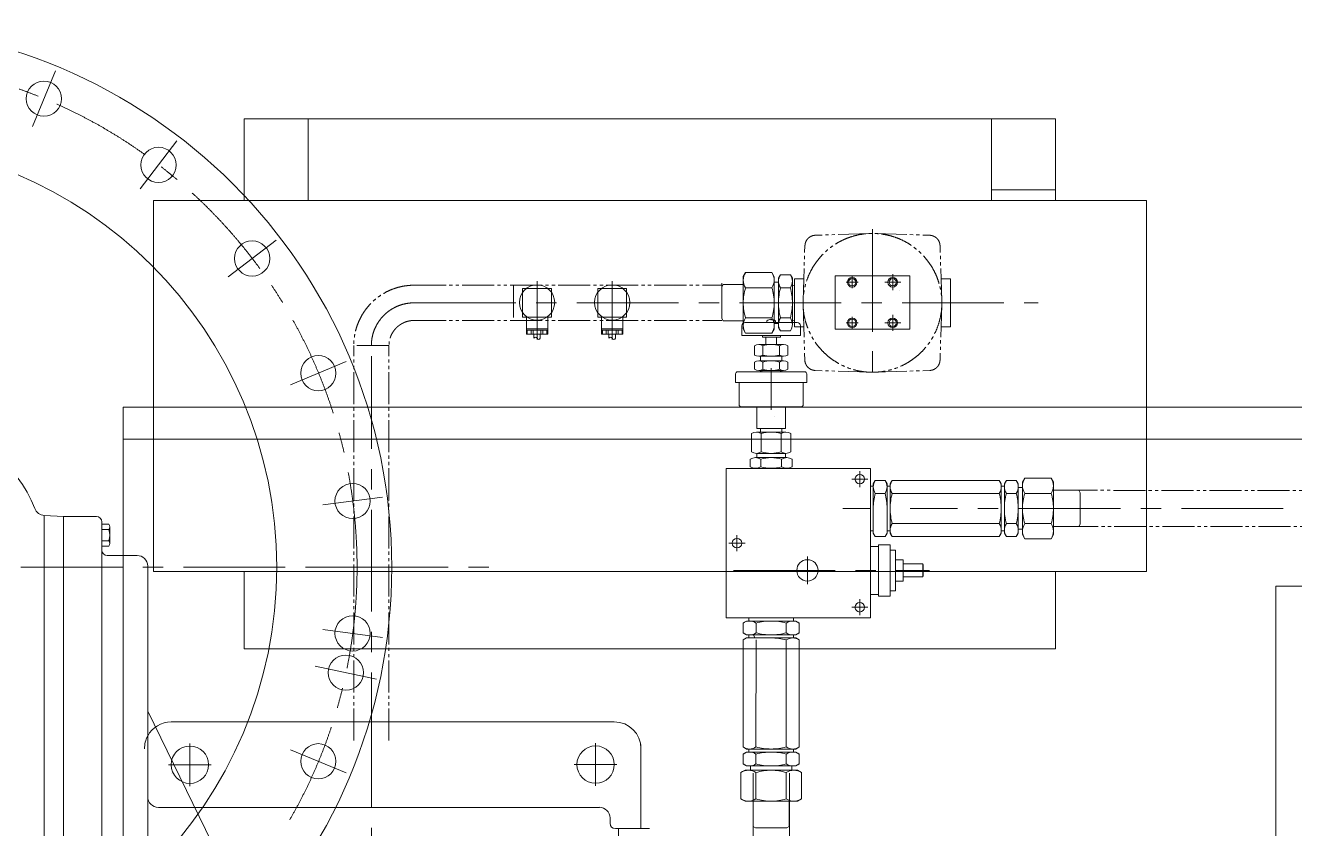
# Model space of a CAD drawing. Header units: millimetres. Extents: x 2 to 671028, y -1 to 511258.
# Drawn here: x 532311 to 562504, y 192000 to 211111 of the extents above; entities that cross this region are included whole.
import ezdxf

# ---------------------------------------------------------------- set-up
doc = ezdxf.new("R2010")
doc.units = ezdxf.units.MM
doc.header["$LTSCALE"] = 25.4
doc.linetypes.add('CENTER', pattern=[50.8, 31.75, -6.35, 6.35, -6.35])
doc.linetypes.add('EB_DASHDOTDOT', pattern=[45, 30, -3, 3, -3, 3, -3])
for name, color, linetype, lineweight in [('CAXA1', 5, 'CENTER', 5), ('CAXA尺寸线层', 3, 'Continuous', 5), ('CAXA细实线层', 7, 'Continuous', 5), ('细实线层', 7, 'Continuous', 5)]:
    doc.layers.add(name, color=color, linetype=linetype, lineweight=lineweight)

msp = doc.modelspace()

# ---------------------------------------------------------------- linework, layer by layer
at = {"color": 7, "lineweight": 5}
for p, q in [((537514.32, 208888.04), (556818.32, 208888.04)), ((537514.32, 208888.04), (537514.32, 206947.56)), ((537514.32, 208888.04), (537514.32, 206947.56)), ((539038.32, 208888.04), (539038.32, 206947.56)), ((555294.32, 208888.04), (555294.32, 206947.56)), ((556818.32, 208888.04), (556818.32, 206947.56)), ((555294.32, 207201.56), (556818.32, 207201.56)), ((535355.32, 206947.56), (535355.32, 198118.52)), ((535355.32, 206947.56), (558977.32, 206947.56)), ((558977.32, 206947.56), (558977.32, 198118.52)), ((534636.06, 202031.16), (534636.06, 169516.93)), ((534636.06, 202031.16), (602200.06, 202031.16)), ((534636.06, 201268.04), (602200.06, 201268.04)), ((535355.32, 198118.52), (558977.32, 198118.52)), ((537514.32, 198118.52), (537514.32, 196279.56)), ((556818.32, 198118.52), (556818.32, 196279.56)), ((562058.51, 197764.65), (562058.51, 171497.44)), ((562058.51, 197764.65), (612499.76, 197764.65)), ((537514.32, 196279.56), (556818.32, 196279.56))]:
    msp.add_line(p, q, dxfattribs=at)
at = {"color": 7, "linetype": 'Continuous', "lineweight": 5}
for p, q in [((549389.8, 205132.62), (549389.24, 204509.04)), ((549389.8, 205132.62), (549389.63, 204941.9)), ((549389.8, 205132.62), (549445.49, 205228.87)), ((549389.8, 205132.62), (549445.49, 205228.87)), ((549445.49, 205228.87), (550070.89, 205228.31)), ((549445.49, 205228.87), (550070.89, 205228.31)), ((550126.4, 205131.96), (550070.89, 205228.31)), ((550126.4, 205131.96), (550070.89, 205228.31)), ((550126.4, 205131.96), (550126.29, 205004.74)), ((550126.4, 205131.96), (550126.29, 205004.74)), ((550227.97, 205093.55), (550227.89, 205004.65)), ((550227.97, 205093.55), (550227.89, 205004.65)), ((550227.97, 205093.55), (550276.43, 205177.33)), ((550227.97, 205093.55), (550276.43, 205177.33)), ((550276.43, 205177.33), (550509.85, 205177.12)), ((550276.43, 205177.33), (550509.85, 205177.12)), ((550558.16, 205093.25), (550509.85, 205177.12)), ((550558.16, 205093.25), (550509.85, 205177.12)), ((550558.16, 205093.25), (550557.64, 204509.05)), ((550558.16, 205093.25), (550558.02, 204928.15)), ((550607.13, 205078.56), (550607.13, 203935.56)), ((550827.92, 205078.56), (550607.13, 205078.56)), ((550607.13, 205078.56), (550607.13, 203935.56)), ((550827.92, 205078.56), (550607.13, 205078.56)), ((551572.33, 203881.74), (551572.33, 205151.74)), ((551572.33, 205151.74), (553350.33, 205151.74)), ((553350.33, 205151.74), (553350.33, 203881.74)), ((554094.74, 205078.56), (554315.53, 205078.56)), ((554315.53, 203935.56), (554315.53, 205078.56)), ((554315.53, 205042.23), (554315.53, 203975.43)), ((544140.63, 204852.09), (544826.43, 204852.09)), ((544140.63, 204166.29), (544140.63, 204852.09)), ((544826.43, 204166.29), (544826.43, 204852.09)), ((545927.68, 204852.09), (546613.48, 204852.09)), ((545927.68, 204166.29), (545927.68, 204852.09)), ((546613.48, 204166.29), (546613.48, 204852.09)), ((548880.05, 204883.18), (548914.34, 204942.44)), ((548914.27, 204942.33), (549389.63, 204941.9)), ((549444.52, 204867.73), (550069.92, 204868.29)), ((549444.52, 204867.73), (550069.92, 204868.29)), ((550125.28, 203886.93), (550126.29, 205004.74)), ((550126.29, 205004.74), (550227.89, 205004.65)), ((550126.29, 205004.74), (550227.89, 205004.65)), ((550227.88, 205000.03), (550227.44, 204509.81)), ((550227.88, 205000.03), (550227.44, 204509.81)), ((550275.51, 204868.48), (550508.92, 204868.69)), ((550275.51, 204868.48), (550508.92, 204868.69)), ((550607.13, 204917.19), (550558.02, 204928.15)), ((550607.13, 204917.19), (550558.02, 204928.15)), ((549389.24, 204510.1), (549388.68, 203887.59)), ((549389.24, 204510.1), (549388.68, 203887.59)), ((550125.28, 203886.93), (550125.84, 204509.44)), ((550226.92, 203925.15), (550227.44, 204509.35)), ((550226.92, 203925.15), (550227.44, 204509.35)), ((550557.64, 204509.05), (550557.18, 203995.34)), ((550557.64, 204509.05), (550557.18, 203995.34)), ((544140.63, 204166.29), (544826.43, 204166.29)), ((544229.53, 203761.1), (544229.53, 204166.29)), ((544737.53, 203761.1), (544737.53, 204166.29)), ((545927.68, 204166.29), (546613.48, 204166.29)), ((546016.58, 203761.1), (546016.58, 204166.29)), ((546524.58, 203761.1), (546524.58, 204166.29)), ((548879.38, 204138.17), (548913.63, 204078.73)), ((549444.52, 204150.64), (550069.92, 204150.08)), ((549444.52, 204150.64), (550069.92, 204150.08)), ((550042.14, 204117.98), (550042.14, 204108.07)), ((550042.14, 204108.07), (550062.46, 204108.07)), ((550062.46, 204117.98), (550062.46, 204108.07)), ((550275.51, 204149.9), (550508.92, 204149.69)), ((550275.51, 204149.9), (550508.92, 204149.69)), ((544737.53, 203888.1), (544229.53, 203888.1)), ((544737.53, 203862.7), (544229.53, 203862.7)), ((544250.21, 203761.1), (544250.21, 203862.7)), ((544342.89, 203761.1), (544342.89, 203862.7)), ((544390.85, 203761.1), (544390.85, 203862.7)), ((544576.2, 203761.1), (544576.2, 203862.7)), ((544624.16, 203761.1), (544624.16, 203862.7)), ((544716.84, 203761.1), (544716.84, 203862.7)), ((546524.58, 203888.1), (546016.58, 203888.1)), ((546524.58, 203862.7), (546016.58, 203862.7)), ((546037.27, 203761.1), (546037.27, 203862.7)), ((546129.94, 203761.1), (546129.94, 203862.7)), ((546177.91, 203761.1), (546177.91, 203862.7)), ((546363.26, 203761.1), (546363.26, 203862.7)), ((546411.22, 203761.1), (546411.22, 203862.7)), ((546503.89, 203761.1), (546503.89, 203862.7)), ((548913.63, 204078.73), (549388.85, 204078.3)), ((549353.8, 203734.44), (549353.8, 203963.04)), ((549388.68, 203887.59), (549444.2, 203791.23)), ((549388.68, 203887.59), (549444.2, 203791.23)), ((549430, 204039.24), (550674.6, 204039.24)), ((549950.7, 204039.24), (549950.7, 204082.32)), ((550125.28, 203886.93), (550069.59, 203790.67)), ((550125.28, 203886.93), (550069.59, 203790.67)), ((550125.4, 204014.14), (550227, 204014.05)), ((550125.4, 204014.14), (550227, 204014.05)), ((550153.9, 204082.83), (550153.9, 204039.24)), ((550226.92, 203925.15), (550275.23, 203841.29)), ((550226.92, 203925.15), (550275.23, 203841.29)), ((550275.23, 203841.29), (550508.65, 203841.08)), ((550275.23, 203841.29), (550508.65, 203841.08)), ((550607.13, 204100.99), (550557.26, 204089.95)), ((550607.13, 204100.99), (550557.26, 204089.95)), ((550827.92, 203935.56), (550607.13, 203935.56)), ((550827.92, 203935.56), (550607.13, 203935.56)), ((550750.8, 203734.44), (550750.8, 203963.04)), ((551572.33, 203881.74), (553350.33, 203881.74)), ((554094.74, 203935.56), (554315.53, 203935.56)), ((544737.53, 203761.1), (544229.53, 203761.1)), ((544407.33, 203665.41), (544407.33, 203761.1)), ((544559.73, 203665.41), (544559.73, 203761.1)), ((546524.58, 203761.1), (546016.58, 203761.1)), ((546194.38, 203665.41), (546194.38, 203761.1)), ((546346.78, 203665.41), (546346.78, 203761.1)), ((549353.8, 203734.44), (550052.3, 203734.44)), ((549444.2, 203791.23), (550069.59, 203790.67)), ((549444.2, 203791.23), (550069.59, 203790.67)), ((550349.26, 203518.54), (549755.34, 203518.54)), ((549843.17, 203734.44), (549843.17, 203696.34)), ((550179.3, 203696.34), (549843.17, 203696.34)), ((549925.3, 203696.34), (550274.97, 203696.34)), ((549925.3, 203518.54), (549925.3, 203696.34)), ((550052.3, 203734.44), (550750.8, 203734.44)), ((550179.3, 203518.54), (550179.3, 203696.34)), ((550274.97, 203696.34), (550274.97, 203734.44)), ((549656.35, 203268.34), (549656.35, 203489.34)), ((550349.26, 203239.14), (549755.34, 203239.14)), ((549798.3, 203127.84), (549798.3, 203239.14)), ((549854.32, 203489.34), (549854.32, 203268.34)), ((550250.27, 203489.34), (550250.27, 203268.34)), ((550306.3, 203127.84), (550306.3, 203239.14)), ((550448.24, 203268.34), (550448.24, 203489.34)), ((549656.35, 202928.43), (549656.35, 203098.64)), ((550349.26, 203127.84), (549755.34, 203127.84)), ((549854.32, 203098.64), (549854.32, 202928.43)), ((550250.27, 203098.64), (550250.27, 202928.43)), ((550448.24, 202928.43), (550448.24, 203098.64)), ((549207.75, 202616.84), (549207.75, 202820.04)), ((549207.75, 202616.84), (550896.85, 202616.84)), ((550846.05, 202870.84), (549251.63, 202870.84)), ((549290.3, 202083.44), (549290.3, 202616.84)), ((550349.26, 202899.24), (549755.34, 202899.24)), ((549798.3, 202870.84), (549798.3, 202899.24)), ((550306.3, 202870.84), (550306.3, 202899.24)), ((550814.3, 202083.44), (550814.3, 202616.84)), ((550896.85, 202820.04), (550896.85, 202616.84)), ((549341.1, 202032.64), (550763.5, 202032.64)), ((549709.4, 202032.78), (549709.4, 201522.77)), ((550395.2, 202032.78), (550395.2, 201522.77)), ((549583.03, 200964.76), (549583.03, 201398.72)), ((550404.25, 201435.74), (549700.34, 201435.74)), ((550395.2, 201522.77), (549709.4, 201522.77)), ((549798.3, 201435.74), (549798.3, 201522.77)), ((549817.66, 201398.72), (549817.66, 200964.76)), ((550286.93, 201398.72), (550286.93, 200964.76)), ((550306.3, 201435.74), (550306.3, 201522.77)), ((550521.57, 200964.76), (550521.57, 201398.72)), ((549553.7, 200610.07), (549553.7, 200788.21)), ((550426.25, 200826.14), (549678.35, 200826.14)), ((549700.34, 200927.74), (550052.3, 200927.74)), ((549709.4, 200826.14), (549709.4, 200927.74)), ((549803, 200788.21), (549803, 200610.07)), ((550404.25, 200927.74), (550052.3, 200927.74)), ((550301.6, 200788.21), (550301.6, 200610.07)), ((550395.2, 200826.14), (550395.2, 200927.74)), ((550550.9, 200610.07), (550550.9, 200788.21)), ((548985.49, 200569.5), (552414.53, 200569.5)), ((548985.49, 200569.5), (548985.49, 197013.5)), ((552414.53, 199223.26), (552414.53, 200569.5)), ((552480.33, 200201.25), (552528.73, 200285.07)), ((552480.33, 200201.25), (552480.33, 200036.15)), ((552480.33, 199616.96), (552480.33, 200201.25)), ((552480.33, 199197.86), (552480.33, 200201.25)), ((552528.73, 200285.07), (552762.14, 200285.07)), ((552810.53, 200201.25), (552762.14, 200285.07)), ((552810.53, 200112.35), (552810.53, 200201.25)), ((552810.53, 200201.25), (552810.53, 199617.05)), ((552810.53, 199616.96), (552810.53, 200201.25)), ((552810.53, 199197.86), (552810.53, 200201.25)), ((552883.48, 200201.25), (552931.87, 200285.07)), ((552883.48, 200201.25), (552883.48, 200036.15)), ((552883.48, 199616.96), (552883.48, 200201.25)), ((552883.48, 199225.36), (552883.48, 200201.25)), ((552931.87, 200285.07), (555477.4, 200285.07)), ((555525.79, 200201.25), (555477.4, 200285.07)), ((555525.79, 200201.25), (555525.79, 199617.05)), ((555525.79, 200112.35), (555525.79, 200201.25)), ((555525.79, 199197.86), (555525.79, 200201.25)), ((555599.45, 200201.25), (555647.85, 200285.07)), ((555599.45, 200201.25), (555599.45, 200036.15)), ((555599.45, 199197.86), (555599.45, 200201.25)), ((555881.26, 200285.07), (555647.85, 200285.07)), ((555929.65, 200201.25), (555881.26, 200285.07)), ((555929.65, 200112.35), (555929.65, 200201.25)), ((555929.65, 200201.25), (555929.65, 199617.05)), ((555929.65, 199121.75), (555929.65, 200201.25)), ((556031.25, 200239.57), (556086.85, 200335.87)), ((556031.25, 200112.35), (556031.25, 200239.57)), ((556031.25, 200239.57), (556031.25, 199121.75)), ((556712.25, 200335.87), (556086.85, 200335.87)), ((556767.85, 200239.57), (556712.25, 200335.87)), ((556767.85, 200239.57), (556767.85, 200048.85)), ((556767.85, 199617.05), (556767.85, 200239.57)), ((552414.53, 200150.36), (552481.04, 200150.36)), ((552762.14, 199976.46), (552528.73, 199976.46)), ((552809.82, 200150.36), (552884.19, 200150.36)), ((555477.4, 199976.46), (552931.87, 199976.46)), ((555525.79, 200150.36), (555600.16, 200150.36)), ((555525.79, 199616.96), (555525.79, 200150.36)), ((555881.26, 199976.46), (555647.85, 199976.46)), ((556031.25, 200112.35), (555929.65, 200112.35)), ((556712.25, 199976.46), (556086.85, 199976.46)), ((557368.62, 200048.85), (556767.85, 200048.85)), ((557402.85, 199989.56), (557368.62, 200048.85)), ((557402.85, 199244.54), (557402.85, 199989.56)), ((556767.85, 198994.54), (556767.85, 199617.05)), ((552414.53, 197013.5), (552414.53, 199223.26)), ((552414.53, 199083.56), (552480.33, 199083.56)), ((552480.33, 199032.76), (552480.33, 199197.86)), ((552480.33, 199197.86), (552480.33, 199032.85)), ((552480.33, 199032.76), (552527.62, 198948.85)), ((552810.53, 199032.85), (552762.14, 198948.85)), ((552810.53, 199032.85), (552810.53, 199197.86)), ((552810.53, 199032.85), (552810.53, 199197.86)), ((552810.53, 199083.56), (552884.19, 199083.56)), ((552883.48, 199032.67), (552883.48, 199225.36)), ((552883.48, 199032.67), (552931.87, 198948.85)), ((555477.44, 199258.24), (552931.92, 199257.95)), ((555525.79, 199032.85), (555477.4, 198949.03)), ((555525.79, 199032.85), (555525.79, 199197.86)), ((555525.79, 199083.56), (555599.45, 199083.56)), ((555599.45, 199032.85), (555599.45, 199197.95)), ((555599.45, 199032.85), (555647.85, 198949.03)), ((555881.3, 199258.29), (555647.89, 199258.26)), ((555929.65, 199032.85), (555881.26, 198949.03)), ((555929.65, 199032.85), (555929.65, 199121.75)), ((556031.25, 199121.75), (555929.65, 199121.75)), ((556031.25, 198994.54), (556031.25, 199121.75)), ((556031.25, 198994.54), (556086.85, 198898.23)), ((556712.25, 199257.46), (556086.85, 199257.46)), ((556767.85, 198994.54), (556712.25, 198898.23)), ((557368.62, 199185.25), (556767.85, 199185.25)), ((557402.85, 199244.54), (557368.62, 199185.25)), ((552527.62, 198948.85), (552762.14, 198948.85)), ((552528.73, 198948.85), (552762.14, 198948.85)), ((552884.43, 198753.34), (552605.03, 198753.34)), ((552605.03, 197534.14), (552605.03, 198753.34)), ((552884.43, 197534.14), (552884.43, 198753.34)), ((552931.87, 198948.85), (555477.4, 198948.85)), ((552931.87, 198948.85), (554386.69, 198948.85)), ((555881.26, 198949.03), (555647.85, 198949.03)), ((556712.25, 198898.23), (556086.85, 198898.23)), ((553011.43, 198626.34), (552884.43, 198626.34)), ((553011.43, 197661.14), (553011.43, 198626.34)), ((553189.23, 198397.74), (553011.43, 198397.74)), ((553189.23, 197889.74), (553189.23, 198397.74)), ((553659.13, 198296.14), (553189.23, 198296.14)), ((553659.13, 197991.34), (553659.13, 198296.14)), ((553659.13, 198296.14), (553671.83, 198283.44)), ((553671.83, 198004.04), (553671.83, 198283.44)), ((553189.23, 197889.74), (553011.43, 197889.74)), ((553659.13, 197991.34), (553189.23, 197991.34)), ((553659.13, 197991.34), (553671.83, 198004.04)), ((552884.43, 197534.14), (552605.03, 197534.14)), ((553011.43, 197661.14), (552884.43, 197661.14)), ((548985.49, 197013.5), (550052.29, 197013.5)), ((549468.09, 196939.84), (549384.17, 196892.56)), ((549384.17, 196892.56), (549384.17, 196658.04)), ((549384.17, 196891.45), (549384.17, 196658.04)), ((549468.09, 196939.84), (549633.19, 196939.84)), ((549633.19, 196939.84), (549468.18, 196939.84)), ((549518.89, 197013.5), (549518.89, 196939.84)), ((549633.19, 196939.84), (550636.58, 196939.84)), ((549691.95, 196658.1), (549692, 196891.52)), ((550052.29, 197013.5), (552414.53, 197013.5)), ((550052.29, 196939.84), (550636.58, 196939.84)), ((550411.79, 196658.04), (550411.79, 196891.45)), ((550636.58, 196939.84), (550471.48, 196939.84)), ((550585.69, 197013.5), (550585.69, 196939.13)), ((550636.58, 196939.84), (550720.4, 196891.45)), ((550720.4, 196891.45), (550720.4, 196658.04)), ((549468.18, 196609.64), (549384.17, 196658.04)), ((549468.18, 196609.64), (549633.19, 196609.64)), ((549468.18, 196609.64), (549633.19, 196609.64)), ((549518.89, 196609.64), (549518.89, 196535.98)), ((549633.19, 196609.64), (549660.68, 196536.7)), ((550636.58, 196609.64), (549633.19, 196609.64)), ((550052.29, 196609.64), (550636.58, 196609.64)), ((550052.29, 196609.64), (550636.58, 196609.64)), ((550547.68, 196609.64), (550636.58, 196609.64)), ((550585.69, 196610.36), (550585.69, 196535.98)), ((550636.58, 196609.64), (550720.4, 196658.04)), ((549467.99, 196536.7), (549384.17, 196488.3)), ((549384.17, 196488.3), (549384.17, 193942.78)), ((549384.17, 196488.3), (549384.17, 195033.49)), ((549467.99, 196536.7), (549660.68, 196536.7)), ((549660.68, 196536.7), (550636.58, 196536.7)), ((549691.44, 193942.84), (549691.92, 196488.37)), ((550052.29, 196536.7), (550636.58, 196536.7)), ((550411.79, 193942.78), (550411.79, 196488.3)), ((550636.58, 196536.7), (550471.48, 196536.7)), ((550636.58, 196536.7), (550720.4, 196488.3)), ((550720.4, 196488.3), (550720.4, 193942.78)), ((549468.18, 193894.38), (549384.36, 193942.78)), ((549468.18, 193894.38), (550052.38, 193894.38)), ((549518.89, 193894.38), (549518.89, 193820.72)), ((550052.29, 193894.38), (550636.58, 193894.38)), ((550052.29, 193894.38), (550585.69, 193894.38)), ((550636.58, 193894.38), (550052.38, 193894.38)), ((550547.68, 193894.38), (550636.58, 193894.38)), ((550585.69, 193894.38), (550585.69, 193820.01)), ((550636.58, 193894.38), (550720.4, 193942.78)), ((549468.18, 193820.72), (549384.36, 193772.33)), ((549384.36, 193538.92), (549384.36, 193772.33)), ((549468.18, 193820.72), (550052.38, 193820.72)), ((549691.37, 193538.98), (549691.41, 193772.4)), ((550052.38, 193820.72), (550636.58, 193820.72)), ((550411.79, 193538.92), (550411.79, 193772.33)), ((550636.58, 193820.72), (550471.48, 193820.72)), ((550636.58, 193820.72), (550720.4, 193772.33)), ((550720.4, 193538.92), (550720.4, 193772.33)), ((549429.86, 193388.92), (549333.56, 193333.32)), ((549333.56, 192707.92), (549333.56, 193333.32)), ((549468.18, 193490.52), (549384.36, 193538.92)), ((549429.86, 193388.92), (549557.08, 193388.92)), ((549468.18, 193490.52), (550052.29, 193490.52)), ((549557.08, 193388.92), (549557.08, 193490.52)), ((550674.89, 193388.92), (549557.08, 193388.92)), ((549620.58, 193321.56), (549620.52, 186183.65)), ((549691.21, 192707.99), (549691.33, 193333.39)), ((550052.29, 193490.52), (550636.58, 193490.52)), ((550636.58, 193490.52), (550052.38, 193490.52)), ((550411.79, 192707.92), (550411.79, 193333.32)), ((550488.49, 193321.55), (550485.98, 186173.85)), ((550547.68, 193388.92), (550547.68, 193490.52)), ((550547.68, 193490.52), (550636.58, 193490.52)), ((550547.68, 193388.92), (550674.89, 193388.92)), ((550636.58, 193490.52), (550720.4, 193538.92)), ((550674.89, 193388.92), (550771.2, 193333.32)), ((550771.2, 192707.92), (550771.2, 193333.32)), ((549429.86, 192652.32), (549333.56, 192707.92)), ((549429.86, 192652.32), (549620.58, 192652.32)), ((549620.58, 192652.32), (550674.89, 192652.32)), ((549620.58, 192051.56), (549620.58, 192652.32)), ((550674.89, 192652.32), (550484.18, 192652.32)), ((550484.18, 192051.56), (550484.18, 192652.32)), ((550674.89, 192652.32), (550771.2, 192707.92)), ((549679.87, 192017.32), (549620.58, 192051.56)), ((550424.88, 192017.32), (550484.18, 192051.56)), ((549679.87, 192017.32), (550424.88, 192017.32))]:
    msp.add_line(p, q, dxfattribs=at)
at = {"color": 7, "lineweight": 5}
for centre, radius in [((528136.46, 198220.04), 12890.5), ((532750.77, 209365.99), 419.1), ((528133.21, 198220.04), 10156.75), ((535478.21, 207791.09), 419.1), ((537705.11, 205563.93), 419.1), ((539279.69, 202836.31), 419.1), ((540094.66, 199794.09), 419.1), ((540094.47, 196644.6), 419.1), ((539934.23, 195711.68), 419.1), ((536223.65, 193521.04), 444.5), ((539279.15, 193602.48), 419.1)]:
    msp.add_circle(centre, radius, dxfattribs=at)
at = {"color": 7, "linetype": 'Continuous', "lineweight": 5}
for centre, radius in [((551978.73, 204999.34), 114.3), ((551978.73, 204999.34), 86.36), ((552943.93, 204999.34), 114.3), ((552943.93, 204999.34), 86.36), ((544483.53, 204517.6), 418.87), ((546270.58, 204517.6), 418.87), ((551978.73, 204034.14), 114.3), ((551978.73, 204034.14), 86.36), ((552943.93, 204034.14), 114.3), ((552943.93, 204034.14), 86.36), ((552160.53, 200315.5), 114.3), ((549239.49, 198791.5), 114.3), ((550915.93, 198143.74), 254), ((552160.53, 197267.5), 114.3)]:
    msp.add_circle(centre, radius, dxfattribs=at)
for centre, radius, start, end in [((549706.97, 205047.67), 318.21, 145.667187, 214.435682), ((549807.15, 205047.76), 318.21, 325.667187, 34.435682), ((549807.15, 205047.76), 318.21, 325.667187, 34.435682), ((550497.18, 205022.98), 270.2, 145.226252, 214.876618), ((550286.98, 205022.79), 270.2, 325.226252, 34.876618), ((550286.98, 205022.79), 270.2, 325.226252, 34.876618), ((550578.67, 204509.34), 1189.43, 162.463481, 180.051435), ((548936.41, 204507.86), 1189.43, 0.051435, 17.639389), ((548936.41, 204507.86), 1189.43, 0.051435, 17.639389), ((551586.27, 204510.24), 1358.83, 164.714261, 180.051435), ((549198.81, 204508.1), 1358.83, 0.051435, 15.388608), ((549198.81, 204508.1), 1358.83, 0.051435, 15.388608), ((550578.67, 204509.04), 1189.43, 179.948565, 197.536519), ((550578.67, 204509.04), 1189.43, 179.948565, 197.536519), ((548936.41, 204510.51), 1189.43, 342.360611, 359.948565), ((548936.41, 204510.51), 1189.43, 342.360611, 359.948565), ((551586.27, 204508.13), 1358.83, 179.948565, 195.285739), ((551586.27, 204508.13), 1358.83, 179.948565, 195.285739), ((549198.81, 204510.27), 1358.83, 344.611392, 359.948565), ((549198.81, 204510.27), 1358.83, 344.611392, 359.948565), ((549706.97, 203970.7), 318.21, 145.564318, 214.332813), ((549706.97, 203970.7), 318.21, 145.564318, 214.332813), ((550052.3, 203955.74), 162.31, 93.583322, 128.752304), ((550052.3, 203955.74), 162.56, 51.247696, 86.416678), ((549807.15, 203970.61), 318.21, 325.564318, 34.332813), ((549807.15, 203970.61), 318.21, 325.564318, 34.332813), ((550497.18, 203995.39), 270.2, 145.123382, 214.773748), ((550497.18, 203995.39), 270.2, 145.123382, 214.773748), ((550286.98, 203995.58), 270.2, 325.123382, 34.773748), ((550286.98, 203995.58), 270.2, 325.123382, 34.773748), ((549430, 203963.04), 76.2, 90, 180), ((550674.6, 203963.04), 76.2, 0, 90), ((549755.34, 203336.14), 182.4, 57.132768, 122.867232), ((550052.3, 202832.74), 685.8, 73.221345, 106.778655), ((550349.26, 203336.14), 182.4, 57.132768, 122.867232), ((549755.34, 203421.54), 182.4, 237.132768, 302.867232), ((550052.3, 203924.94), 685.8, 253.221345, 286.778655), ((550349.26, 203421.54), 182.4, 237.132768, 302.867232), ((549755.34, 202945.44), 182.4, 57.132768, 122.867232), ((549755.34, 203081.64), 182.4, 237.132768, 302.867232), ((550052.3, 202442.04), 685.8, 73.221345, 106.778655), ((550052.3, 203585.04), 685.8, 253.221345, 286.778655), ((550349.26, 202945.44), 182.4, 57.132768, 122.867232), ((550349.26, 203081.64), 182.4, 237.132768, 302.867232), ((549258.55, 202820.04), 50.8, 90, 180), ((550846.05, 202820.04), 50.8, 0, 90), ((549341.1, 202083.44), 50.8, 180, 270), ((550763.5, 202083.44), 50.8, 270, 360), ((549700.34, 201231.35), 204.38, 54.969964, 125.030036), ((550052.3, 200673.74), 762, 90, 107.933933), ((550052.3, 200673.74), 762, 72.066067, 90), ((550404.25, 201231.35), 204.38, 54.969964, 125.030036), ((549678.35, 200602.36), 223.77, 56.149101, 123.850899), ((549700.34, 201132.12), 204.38, 234.969964, 305.030036), ((550052.3, 199987.94), 838.2, 72.69712, 107.30288), ((550052.3, 201689.74), 762, 252.066067, 270), ((550052.3, 201689.74), 762, 270, 287.933933), ((550404.25, 201132.12), 204.38, 234.969964, 305.030036), ((550426.25, 200602.36), 223.77, 56.149101, 123.850899), ((549678.35, 200795.91), 223.77, 236.149101, 303.850899), ((550052.3, 201410.34), 838.2, 252.69712, 287.30288), ((550426.25, 200795.91), 223.77, 236.149101, 303.850899), ((552750.53, 200130.77), 270.2, 145.174817, 214.825183), ((552540.33, 200130.77), 270.2, 325.174817, 34.825183), ((553153.68, 200130.77), 270.2, 145.174817, 214.825183), ((555255.59, 200130.77), 270.2, 325.174817, 34.825183), ((555869.65, 200130.77), 270.2, 145.174817, 214.825183), ((555659.45, 200130.77), 270.2, 325.174817, 34.825183), ((556349.46, 200156.17), 318.21, 145.615753, 214.384247), ((556449.64, 200156.17), 318.21, 325.615753, 34.384247), ((553839.17, 199617.05), 1358.83, 164.662826, 180), ((551451.7, 199617.05), 1358.83, 0, 15.337174), ((554242.32, 199617.05), 1358.83, 164.662826, 180), ((554166.96, 199617.05), 1358.83, 0, 15.337174), ((556958.29, 199617.05), 1358.83, 164.662826, 180), ((554570.82, 199617.05), 1358.83, 0, 15.337174), ((557220.68, 199617.05), 1189.43, 162.412046, 180), ((555578.42, 199617.05), 1189.43, 0, 17.587954), ((554242.32, 199617.51), 1358.83, 180.006486, 195.343659), ((554166.96, 199617.5), 1358.83, 344.669312, 0.006486), ((556958.29, 199617.82), 1358.83, 180.006486, 195.343659), ((554570.82, 199617.55), 1358.83, 344.669312, 0.006486), ((557220.68, 199616.87), 1189.43, 180, 197.587954), ((555578.42, 199616.87), 1189.43, 342.412046, 0), ((553153.74, 199103.67), 270.2, 145.181302, 214.831669), ((555255.65, 199103.91), 270.2, 325.181302, 34.831669), ((555869.71, 199103.98), 270.2, 145.181302, 214.831669), ((555659.51, 199103.96), 270.2, 325.181302, 34.831669), ((556349.46, 199077.75), 318.21, 145.615753, 214.384247), ((556449.64, 199077.75), 318.21, 325.615753, 34.384247), ((549537.65, 196669.74), 270.2, 55.164063, 124.814429), ((550051.16, 195581.01), 1358.83, 89.989246, 105.32642), ((550052.38, 195581.01), 1358.83, 74.662826, 90), ((550566.09, 196669.64), 270.2, 55.174817, 124.825183), ((549537.69, 196879.94), 270.2, 235.164063, 304.814429), ((550051.61, 197968.48), 1358.83, 254.652072, 269.989246), ((550052.38, 197968.48), 1358.83, 270, 285.337174), ((550566.09, 196879.84), 270.2, 235.174817, 304.825183), ((550052.38, 195177.86), 1358.83, 74.662826, 90), ((550566.09, 196266.49), 270.2, 55.174817, 124.825183), ((549537.18, 194164.68), 270.2, 235.164063, 304.814429), ((550051.1, 195253.22), 1358.83, 254.652072, 269.989246), ((550052.38, 195253.22), 1358.83, 270, 285.337174), ((550566.09, 194164.58), 270.2, 235.174817, 304.825183), ((549537.06, 193550.62), 270.2, 55.164063, 124.814429), ((550050.57, 192461.89), 1358.83, 89.989246, 105.32642), ((550052.38, 192461.89), 1358.83, 74.662826, 90), ((550566.09, 193550.52), 270.2, 55.174817, 124.825183), ((549511.57, 193070.82), 318.21, 55.604999, 124.373494), ((549537.1, 193760.82), 270.2, 235.164063, 304.814429), ((550050.53, 192199.49), 1189.43, 89.989246, 107.5772), ((550051.02, 194849.36), 1358.83, 254.652072, 269.989246), ((550052.38, 194849.36), 1358.83, 270, 285.337174), ((550052.38, 192199.49), 1189.43, 72.412046, 90), ((550566.09, 193760.72), 270.2, 235.174817, 304.825183), ((550591.49, 193070.72), 318.21, 55.615753, 124.384247), ((549511.56, 192970.63), 318.21, 235.604999, 304.373494), ((550050.83, 193841.76), 1189.43, 252.401292, 269.989246), ((550052.38, 193841.76), 1189.43, 270, 287.587954), ((550591.49, 192970.53), 318.21, 235.615753, 304.384247)]:
    msp.add_arc(centre, radius, start, end, dxfattribs=at)
at = {"color": 7, "lineweight": 5}
for centre, start, end in [((535779.15, 193902.04), 90, 151.63992), ((535779.18, 193902.04), 151.63992, 180)]:
    msp.add_arc(centre, 635, start, end, dxfattribs=at)
at = {"layer": 'CAXA1', "linetype": 'CENTER', "lineweight": 5, "ltscale": 3}
for p, q in [((533025.16, 210028.44), (532476.37, 208703.54)), ((535914.71, 208359.95), (535041.71, 207222.23)), ((552461.33, 206260.67), (552461.33, 202644.69)), ((552461.33, 206236.03), (552461.33, 202781.63)), ((538273.96, 206000.43), (537136.25, 205127.43)), ((544483.53, 204015.59), (544483.53, 205026.91)), ((544483.53, 204015.59), (544483.53, 205026.91)), ((544483.53, 204015.59), (544483.53, 205026.91)), ((544483.53, 204011.94), (544483.53, 205023.27)), ((546270.58, 204011.94), (546270.58, 205023.27)), ((551978.73, 204859.64), (551978.73, 205139.04)), ((552943.93, 205189.84), (552943.93, 204808.84)), ((544483.53, 204142.1), (544483.53, 204980.3)), ((548879.38, 204142.1), (548879.38, 204980.3)), ((551839.03, 204999.34), (552118.43, 204999.34)), ((552753.43, 204999.34), (553134.43, 204999.34)), ((552804.23, 204999.34), (553083.63, 204999.34)), ((553096.12, 204795.73), (553098.58, 204795.73)), ((541557.55, 204509.19), (556400.63, 204509.19)), ((544483.53, 204142.1), (544483.53, 203634.1)), ((546270.58, 204142.1), (546270.58, 203634.1)), ((551978.73, 203894.44), (551978.73, 204173.84)), ((552943.93, 204224.64), (552943.93, 203843.64)), ((551839.03, 204034.14), (552118.43, 204034.14)), ((552753.43, 204034.14), (553134.43, 204034.14)), ((552804.23, 204034.14), (553083.63, 204034.14)), ((540541.51, 193295.47), (540541.51, 203239.19)), ((539942.14, 203110.7), (538617.24, 202561.91)), ((550052.3, 201965.61), (550052.3, 202952.57)), ((550141.05, 201804.3), (550141.05, 201801.83)), ((552160.53, 200506), (552160.53, 200125)), ((551970.03, 200315.5), (552351.03, 200315.5)), ((540805.55, 199887.68), (539383.76, 199700.5)), ((551754.13, 199616.96), (552406.67, 199616.96)), ((604810.44, 199617.14), (553362.28, 199617.14)), ((549239.49, 198982), (549239.49, 198601)), ((549048.99, 198791.5), (549429.99, 198791.5)), ((550915.93, 198473.94), (550915.93, 197813.54)), ((512848.77, 198220.04), (543417.64, 198220.04)), ((539449, 198220.06), (540941.65, 198220.06)), ((549158.05, 198143.8), (553818.83, 198143.8)), ((550585.73, 198143.74), (551246.13, 198143.74)), ((551970.03, 197267.5), (552351.03, 197267.5)), ((552160.53, 197458), (552160.53, 197077)), ((540805.37, 196551.01), (539383.58, 196738.19)), ((539204.21, 195866.85), (540664.25, 195556.51)), ((540541.51, 177020.24), (540541.51, 194898.83)), ((536223.65, 194029.04), (536223.65, 193013.04)), ((539941.6, 193328.09), (538616.7, 193876.88)), ((545875.65, 194032.3), (545875.65, 193016.3)), ((536731.65, 193521.04), (535715.65, 193521.04)), ((535791.89, 193311.28), (535792.26, 193311.28)), ((546383.65, 193524.3), (545367.65, 193524.3))]:
    msp.add_line(p, q, dxfattribs=at)
msp.add_circle((528136.46, 198220.04), 12065, dxfattribs=at)
msp.add_arc((541557.55, 203493.19), 1016, 90, 180, dxfattribs=at)
at = {"layer": 'CAXA尺寸线层', "color": 7, "linetype": 'Continuous', "lineweight": 5}
for p, q in [((544737.53, 203761.1), (544610.75, 203761.1)), ((546524.58, 203761.1), (546397.81, 203761.1))]:
    msp.add_line(p, q, dxfattribs=at)
at = {"layer": 'CAXA细实线层', "color": 7, "linetype": 'EB_DASHDOTDOT', "lineweight": 5}
for p, q in [((552408.06, 206158.97), (551099.12, 206116.72)), ((552514.61, 206158.97), (553823.54, 206116.72)), ((550811.19, 204562.11), (550853.45, 205871.05)), ((554111.47, 204562.11), (554069.22, 205871.05)), ((541557.55, 204928.29), (548879.38, 204928.29)), ((543921.26, 204920.09), (543920.52, 204089.47)), ((550811.19, 204455.56), (550853.45, 203146.62)), ((554111.47, 204455.56), (554069.22, 203146.62)), ((541557.55, 204090.09), (548879.38, 204090.09)), ((540960.65, 203493.19), (540122.38, 203493.19)), ((540122.41, 194095.19), (540122.41, 203493.19)), ((540960.61, 194095.19), (540960.61, 203493.19)), ((552408.06, 202858.69), (551099.12, 202900.95)), ((552514.61, 202858.69), (553823.54, 202900.95)), ((603532.94, 200036.24), (557368.62, 200048.85)), ((603554.78, 199198.61), (557300.8, 199185.25))]:
    msp.add_line(p, q, dxfattribs=at)
at = {"layer": 'CAXA细实线层', "color": 7, "linetype": 'Continuous', "lineweight": 5}
for p, q in [((549833.86, 202870.84), (549833.86, 202899.24)), ((550270.74, 202870.84), (550270.74, 202899.24)), ((552605.03, 198715.24), (552414.53, 198715.24)), ((552605.03, 197572.24), (552414.53, 197572.24))]:
    msp.add_line(p, q, dxfattribs=at)
at = {"layer": 'CAXA细实线层', "color": 7, "linetype": 'EB_DASHDOTDOT', "lineweight": 5}
msp.add_circle((552461.33, 204508.83), 1651, dxfattribs=at)
for centre, radius, start, end in [((551110.38, 205862.95), 254, 91.746199, 178.048062), ((553815.35, 205862.85), 254, 1.849069, 88.150931), ((541557.55, 203493.19), 1435.1, 90, 180), ((541557.55, 203493.19), 596.9, 90, 180), ((551107.32, 203154.82), 254, 181.849069, 268.150931), ((553815.35, 203154.82), 254, 271.849069, 358.150931)]:
    msp.add_arc(centre, radius, start, end, dxfattribs=at)
at = {"layer": 'CAXA细实线层', "color": 7, "linetype": 'Continuous', "lineweight": 5}
for points in [[(544559.73, 203665.41), (544550.57, 203653.2), (544520.11, 203627.1), (544483.53, 203665.41), (544446.94, 203703.72), (544416.48, 203677.62), (544407.33, 203665.41)], [(546346.78, 203665.41), (546337.62, 203653.2), (546307.16, 203627.1), (546270.58, 203665.41), (546234, 203703.72), (546203.54, 203677.62), (546194.38, 203665.41)]]:
    msp.add_open_spline(points, degree=3, dxfattribs=at)
at = {"layer": '细实线层', "color": 7, "lineweight": 5}
for p, q in [((532759.9, 199450.42), (533213.92, 199426.4)), ((532759.9, 199450.42), (532759.9, 169811.67)), ((533213.92, 198411.66), (533213.92, 199426.47)), ((533213.92, 169835.47), (533213.92, 199426.47)), ((533213.92, 199426.4), (534001.32, 199426.4)), ((534128.32, 169962.47), (534128.32, 199299.4)), ((534128.32, 198717.93), (534128.32, 199245.86)), ((534299.35, 199245.86), (534128.32, 199245.86)), ((534128.32, 198829.5), (534128.32, 199134.3)), ((534299.35, 199113.88), (534128.32, 199113.88)), ((534318.82, 198783.92), (534318.82, 199179.87)), ((533213.92, 198816.43), (533213.85, 198816.43)), ((534299.35, 198849.91), (534128.32, 198849.91)), ((534299.35, 198717.93), (534128.32, 198717.93)), ((534255.32, 198499.37), (534966.39, 198499.37)), ((535220.39, 180948.85), (535220.39, 198245.37)), ((535220.39, 194791.04), (537874.17, 189380.84)), ((535779.15, 194537.04), (546320.15, 194537.04)), ((546955.15, 192000.3), (546955.15, 193998.42)), ((535474.39, 192505.04), (545964.67, 192505.04)), ((546218.67, 192127.3), (546218.67, 192254.3)), ((546345.67, 192000.3), (547158.35, 192000.3)), ((546421.61, 189388.97), (546421.61, 192000.3))]:
    msp.add_line(p, q, dxfattribs=at)
msp.add_circle((545875.65, 193524.3), 444.5, dxfattribs=at)
for centre, radius, start, end in [((529835.63, 198603.69), 2882.9, 20.535394, 88.198271), ((532773.2, 199704.07), 254, 200.535399, 266.999998), ((534001.32, 199299.4), 127, 0, 90), ((534197.22, 199179.87), 121.6, 327.132768, 32.867232), ((533861.62, 198981.9), 457.2, 343.221345, 16.778655), ((534197.22, 198783.92), 121.6, 327.132768, 32.867232), ((534255.32, 198626.37), 127, 180, 270), ((534966.39, 198245.37), 254, 0, 90), ((546320.15, 193905.3), 635, 0, 90), ((535474.39, 192759.04), 254, 180, 270), ((545964.67, 192254.3), 254, 0, 90), ((546345.67, 192127.3), 127, 180, 270)]:
    msp.add_arc(centre, radius, start, end, dxfattribs=at)

doc.saveas('drawing.dxf')
